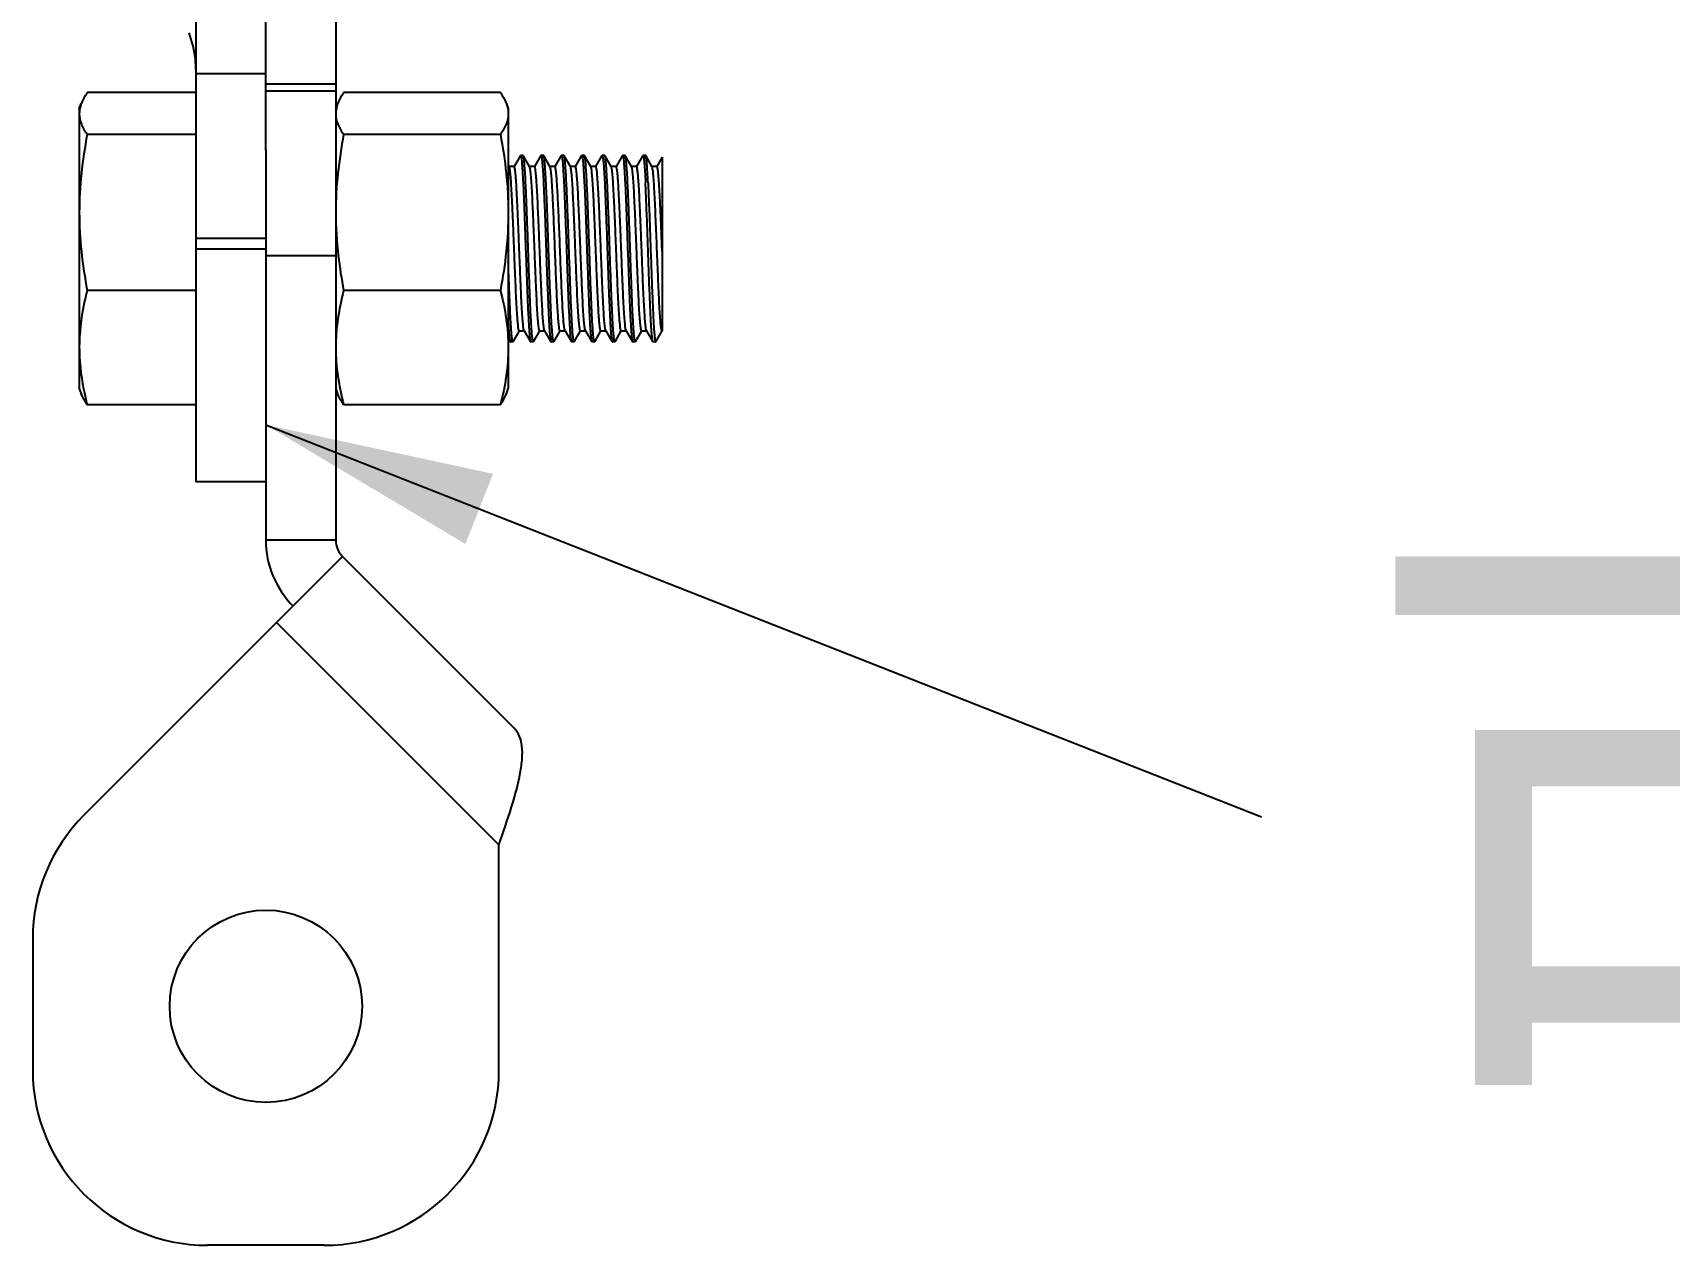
# Model space of a CAD drawing. Extents: x -191212 to 1245715665, y -234495 to 250873.
# Drawn here: x 184570 to 185044.7, y 129844.5 to 130196.2 of the extents above; entities that cross this region are included whole.
import ezdxf

# ---------------------------------------------------------------- set-up
doc = ezdxf.new("R2010")
doc.units = 0
doc.header["$LTSCALE"] = 500
doc.layers.get('0').update_dxf_attribs({"linetype": 'CONTINUOUS'})
doc.layers.add('PUB_TEXT', color=7, linetype='CONTINUOUS')
doc.styles.add('-宋体', font='', dxfattribs={"width": 0.8})
doc.styles.get("Standard").update_dxf_attribs({"font": 'tssdeng.shx', "width": 0.7, "bigfont": 'hztxt.shx'})
doc.styles.get('-宋体').set_extended_font_data('NSimSun')
doc.dimstyles.get("Standard").update_dxf_attribs({"dimscale": 100, "dimtxt": 3.5, "dimasz": 1, "dimexe": 2.5, "dimexo": 3, "dimgap": 1.5, "dimtad": 1, "dimdec": 0, "dimzin": 0, "dimdsep": 46, "dimtxsty": 'Standard', "dimblk": 'ARCHTICK', "dimcen": 0.09, "dimadec": 0, "dimazin": 0, "dimtfac": 1, "dimtdec": 0, "dimtix": 1, "dimtmove": 2, "dimatfit": 3, "dimfxl": 1, "dimtolj": 1, "dimtzin": 0, "dimarcsym": 0})

# ---------------------------------------------------------------- blocks, each defined once
blk = doc.blocks.new('_ArchTick')
at = {"color": 0, "linetype": 'ByBlock', "const_width": 0.4}
blk.add_lwpolyline([(-0.5, -0.5), (0.5, 0.5)], dxfattribs=at)
blk = doc.blocks.new('deeeeee')
at = {"linetype": 'Continuous'}
for p, q in [((-465569.01, -354420.02), (-465569.01, -354685.59)), ((-465538.52, -354540.94), (-465538.52, -354420.02)), ((-465508.03, -354482.31), (-465508.03, -354711)), ((-465569.01, -354507.64), (-465538.52, -354507.64)), ((-465569.01, -354515.93), (-465616.4, -354515.93)), ((-465538.52, -354512.08), (-465508.03, -354512.08)), ((-465508.03, -354515.22), (-465538.52, -354515.22)), ((-465436.25, -354515.93), (-465504.6, -354515.93)), ((-465619.83, -354522.96), (-465619.02, -354520.72)), ((-465619.83, -354522.96), (-465619.83, -354644.93)), ((-465508.03, -354522.96), (-465507.21, -354520.72)), ((-465433.63, -354520.72), (-465432.82, -354522.96)), ((-465432.82, -354522.96), (-465432.82, -354644.93)), ((-465569.01, -354534.15), (-465616.4, -354534.15)), ((-465436.25, -354534.15), (-465504.6, -354534.15)), ((-465538.52, -354540.94), (-465538.52, -354711)), ((-465427.55, -354543.36), (-465430.29, -354548.1)), ((-465427.55, -354543.36), (-465427.47, -354543.29)), ((-465426.36, -354543.29), (-465427.47, -354543.29)), ((-465426.27, -354543.36), (-465426.36, -354543.29)), ((-465423.53, -354548.12), (-465426.27, -354543.36)), ((-465418.66, -354543.36), (-465421.4, -354548.1)), ((-465418.66, -354543.36), (-465418.57, -354543.29)), ((-465417.46, -354543.29), (-465418.57, -354543.29)), ((-465417.38, -354543.36), (-465417.46, -354543.29)), ((-465414.64, -354548.12), (-465417.38, -354543.36)), ((-465409.76, -354543.36), (-465412.5, -354548.1)), ((-465409.76, -354543.36), (-465409.68, -354543.29)), ((-465408.57, -354543.29), (-465409.68, -354543.29)), ((-465408.48, -354543.36), (-465408.57, -354543.29)), ((-465405.75, -354548.12), (-465408.48, -354543.36)), ((-465400.87, -354543.36), (-465403.61, -354548.1)), ((-465400.87, -354543.36), (-465400.78, -354543.29)), ((-465399.68, -354543.29), (-465400.78, -354543.29)), ((-465399.59, -354543.36), (-465399.68, -354543.29)), ((-465396.85, -354548.12), (-465399.59, -354543.36)), ((-465391.98, -354543.36), (-465394.72, -354548.1)), ((-465391.98, -354543.36), (-465391.89, -354543.29)), ((-465390.78, -354543.29), (-465391.89, -354543.29)), ((-465390.7, -354543.36), (-465390.78, -354543.29)), ((-465387.96, -354548.12), (-465390.7, -354543.36)), ((-465383.08, -354543.36), (-465385.82, -354548.1)), ((-465383.08, -354543.36), (-465383, -354543.29)), ((-465381.89, -354543.29), (-465383, -354543.29)), ((-465381.8, -354543.36), (-465381.89, -354543.29)), ((-465379.07, -354548.12), (-465381.8, -354543.36)), ((-465374.19, -354543.36), (-465376.93, -354548.1)), ((-465374.19, -354543.36), (-465374.1, -354543.29)), ((-465373, -354543.29), (-465374.1, -354543.29)), ((-465372.91, -354543.36), (-465373, -354543.29)), ((-465370.17, -354548.12), (-465372.91, -354543.36)), ((-465365.73, -354544.12), (-465368.03, -354548.1)), ((-465365.73, -354544.12), (-465365.73, -354619.79)), ((-465432.38, -354548.2), (-465432.82, -354547.44)), ((-465430.25, -354548.12), (-465432.43, -354548.12)), ((-465421.36, -354548.12), (-465423.53, -354548.12)), ((-465423.49, -354548.2), (-465423.53, -354548.12)), ((-465412.47, -354548.12), (-465414.64, -354548.12)), ((-465414.59, -354548.2), (-465414.64, -354548.12)), ((-465403.57, -354548.12), (-465405.75, -354548.12)), ((-465405.7, -354548.2), (-465405.75, -354548.12)), ((-465394.68, -354548.12), (-465396.85, -354548.12)), ((-465396.81, -354548.2), (-465396.85, -354548.12)), ((-465385.79, -354548.12), (-465387.96, -354548.12)), ((-465387.91, -354548.2), (-465387.96, -354548.12)), ((-465376.89, -354548.12), (-465379.07, -354548.12)), ((-465379.02, -354548.2), (-465379.07, -354548.12)), ((-465368, -354548.12), (-465370.17, -354548.12)), ((-465370.12, -354548.2), (-465370.17, -354548.12)), ((-465538.52, -354579.51), (-465569.01, -354579.51)), ((-465569.01, -354583.95), (-465538.52, -354583.95)), ((-465508.03, -354587.09), (-465538.52, -354587.09)), ((-465569.01, -354602.17), (-465616.4, -354602.17)), ((-465436.25, -354602.17), (-465504.6, -354602.17)), ((-465432.82, -354623.11), (-465432, -354624.53)), ((-465432, -354624.53), (-465431.91, -354624.6)), ((-465430.8, -354624.6), (-465431.91, -354624.6)), ((-465430.72, -354624.53), (-465430.8, -354624.6)), ((-465430.72, -354624.53), (-465427.99, -354619.8)), ((-465428.03, -354619.77), (-465425.85, -354619.77)), ((-465425.9, -354619.69), (-465425.85, -354619.77)), ((-465425.85, -354619.77), (-465423.1, -354624.53)), ((-465423.1, -354624.53), (-465423.02, -354624.6)), ((-465421.91, -354624.6), (-465423.02, -354624.6)), ((-465421.82, -354624.53), (-465421.91, -354624.6)), ((-465421.82, -354624.53), (-465419.1, -354619.8)), ((-465419.14, -354619.77), (-465416.96, -354619.77)), ((-465417.01, -354619.69), (-465416.96, -354619.77)), ((-465416.96, -354619.77), (-465414.21, -354624.53)), ((-465414.21, -354624.53), (-465414.13, -354624.6)), ((-465413.02, -354624.6), (-465414.13, -354624.6)), ((-465412.93, -354624.53), (-465413.02, -354624.6)), ((-465412.93, -354624.53), (-465410.21, -354619.8)), ((-465410.24, -354619.77), (-465408.07, -354619.77)), ((-465408.12, -354619.69), (-465408.07, -354619.77)), ((-465408.07, -354619.77), (-465405.32, -354624.53)), ((-465405.32, -354624.53), (-465405.23, -354624.6)), ((-465404.12, -354624.6), (-465405.23, -354624.6)), ((-465404.04, -354624.53), (-465404.12, -354624.6)), ((-465404.04, -354624.53), (-465401.31, -354619.8)), ((-465401.35, -354619.77), (-465399.17, -354619.77)), ((-465399.22, -354619.69), (-465399.17, -354619.77)), ((-465399.17, -354619.77), (-465396.42, -354624.53)), ((-465396.42, -354624.53), (-465396.34, -354624.6)), ((-465395.23, -354624.6), (-465396.34, -354624.6)), ((-465395.14, -354624.53), (-465395.23, -354624.6)), ((-465395.14, -354624.53), (-465392.42, -354619.8)), ((-465392.46, -354619.77), (-465390.28, -354619.77)), ((-465390.33, -354619.69), (-465390.28, -354619.77)), ((-465390.28, -354619.77), (-465387.53, -354624.53)), ((-465387.53, -354624.53), (-465387.44, -354624.6)), ((-465386.34, -354624.6), (-465387.44, -354624.6)), ((-465386.25, -354624.53), (-465386.34, -354624.6)), ((-465386.25, -354624.53), (-465383.53, -354619.8)), ((-465383.56, -354619.77), (-465381.39, -354619.77)), ((-465381.44, -354619.69), (-465381.39, -354619.77)), ((-465381.39, -354619.77), (-465378.64, -354624.53)), ((-465378.64, -354624.53), (-465378.55, -354624.6)), ((-465377.44, -354624.6), (-465378.55, -354624.6)), ((-465377.36, -354624.53), (-465377.44, -354624.6)), ((-465377.36, -354624.53), (-465374.63, -354619.8)), ((-465374.67, -354619.77), (-465372.49, -354619.77)), ((-465372.54, -354619.69), (-465372.61, -354619.54)), ((-465372.54, -354619.69), (-465372.49, -354619.77)), ((-465372.49, -354619.77), (-465369.74, -354624.53)), ((-465369.66, -354624.6), (-465369.74, -354624.53)), ((-465368.55, -354624.6), (-465369.66, -354624.6)), ((-465368.55, -354624.6), (-465368.46, -354624.53)), ((-465368.46, -354624.53), (-465365.73, -354619.79)), ((-465365.77, -354619.77), (-465365.73, -354619.77)), ((-465619.83, -354644.93), (-465619.02, -354647.17)), ((-465508.03, -354644.93), (-465507.21, -354647.17)), ((-465433.63, -354647.17), (-465432.82, -354644.93)), ((-465569.01, -354651.97), (-465616.4, -354651.97)), ((-465436.25, -354651.97), (-465504.6, -354651.97)), ((-465538.52, -354685.59), (-465569.01, -354685.59)), ((-465508.03, -354711), (-465538.52, -354711)), ((-465505.05, -354718.18), (-465617.83, -354830.96)), ((-465430.19, -354793.04), (-465505.05, -354718.18)), ((-465436.87, -354843.86), (-465533.8, -354746.93)), ((-465436.87, -354942.22), (-465436.87, -354843.86)), ((-465640.15, -354884.86), (-465640.15, -354942.22)), ((-465513.1, -355018.45), (-465563.92, -355018.45))]:
    blk.add_line(p, q, dxfattribs=at)
blk.add_circle((-465538.51, -354914.27), 41.93, dxfattribs=at)
for centre, radius, start, end in [((-465497.87, -354711), 40.66, 180, 225), ((-465497.87, -354711), 10.16, 180, 225), ((-465563.92, -354884.86), 76.23, 135, 180), ((-465563.92, -354942.22), 76.23, 180, 270), ((-465513.1, -354942.22), 76.23, 270, 0)]:
    blk.add_arc(centre, radius, start, end, dxfattribs=at)
for points, knots in [([(-465569.01, -354505.91), (-465569.01, -354504.52), (-465569.27, -354499.04), (-465570.55, -354493.62), (-465571.99, -354489.79)], [0, 0, 0, 0, 0.253333, 1, 1, 1, 1]), ([(-465616.4, -354515.93), (-465616.68, -354516.32), (-465617.71, -354517.86), (-465618.58, -354519.52), (-465619.05, -354520.8)], [0, 0, 0, 0, 0.262452, 1, 1, 1, 1]), ([(-465504.6, -354515.93), (-465504.87, -354516.32), (-465505.9, -354517.86), (-465506.77, -354519.52), (-465507.24, -354520.8)], [0, 0, 0, 0, 0.262452, 1, 1, 1, 1]), ([(-465436.25, -354515.93), (-465435.97, -354516.32), (-465434.94, -354517.86), (-465434.07, -354519.52), (-465433.6, -354520.8)], [0, 0, 0, 0, 0.262452, 1, 1, 1, 1]), ([(-465619.05, -354520.8), (-465619.17, -354521.15), (-465619.62, -354522.52), (-465619.83, -354523.97), (-465619.83, -354525.04)], [0, 0, 0, 0, 0.256979, 1, 1, 1, 1]), ([(-465507.24, -354520.8), (-465507.37, -354521.15), (-465507.81, -354522.52), (-465508.03, -354523.97), (-465508.03, -354525.04)], [0, 0, 0, 0, 0.256979, 1, 1, 1, 1]), ([(-465433.6, -354520.8), (-465433.48, -354521.15), (-465433.03, -354522.52), (-465432.82, -354523.97), (-465432.82, -354525.04)], [0, 0, 0, 0, 0.256979, 1, 1, 1, 1]), ([(-465619.83, -354525.04), (-465619.83, -354526.6), (-465619.1, -354529.89), (-465617.39, -354532.74), (-465616.4, -354534.15)], [0, 0, 0, 0, 0.473493, 1, 1, 1, 1]), ([(-465508.03, -354525.04), (-465508.03, -354526.6), (-465507.29, -354529.89), (-465505.59, -354532.74), (-465504.6, -354534.15)], [0, 0, 0, 0, 0.473493, 1, 1, 1, 1]), ([(-465432.82, -354525.04), (-465432.82, -354526.6), (-465433.55, -354529.89), (-465435.25, -354532.74), (-465436.25, -354534.15)], [0, 0, 0, 0, 0.473493, 1, 1, 1, 1]), ([(-465427.47, -354543.29), (-465427.39, -354543.29), (-465427.27, -354543.65), (-465427.16, -354544.16), (-465427.03, -354545.18), (-465426.89, -354546.5), (-465426.76, -354548.21), (-465426.56, -354551.14), (-465426.44, -354553.51), (-465426.35, -354555.2)], [0, 0, 0, 0, 0.020019, 0.07017, 0.151772, 0.264355, 0.406919, 0.578181, 1, 1, 1, 1]), ([(-465425.24, -354555.2), (-465425.32, -354553.63), (-465425.47, -354550.85), (-465425.69, -354547.62), (-465425.87, -354545.62), (-465425.99, -354544.58), (-465426.11, -354543.86), (-465426.2, -354543.48), (-465426.27, -354543.36)], [0, 0, 0, 0, 0.396583, 0.701222, 0.815876, 0.904197, 0.965566, 1, 1, 1, 1]), ([(-465418.57, -354543.29), (-465418.49, -354543.29), (-465418.38, -354543.65), (-465418.27, -354544.16), (-465418.13, -354545.18), (-465418, -354546.5), (-465417.86, -354548.21), (-465417.67, -354551.14), (-465417.54, -354553.51), (-465417.46, -354555.2)], [0, 0, 0, 0, 0.020001, 0.07014, 0.151733, 0.264317, 0.406882, 0.578148, 1, 1, 1, 1]), ([(-465417.08, -354544.78), (-465417.12, -354544.47), (-465417.2, -354544), (-465417.29, -354543.51), (-465417.38, -354543.36)], [0, 0, 0, 0, 0.649891, 1, 1, 1, 1]), ([(-465416.35, -354555.2), (-465416.46, -354553.08), (-465416.65, -354549.6), (-465416.9, -354546.13), (-465417.08, -354544.78)], [0, 0, 0, 0, 0.610019, 1, 1, 1, 1]), ([(-465409.68, -354543.29), (-465409.63, -354543.29), (-465409.54, -354543.45), (-465409.42, -354543.91), (-465409.34, -354544.41), (-465409.29, -354544.78)], [0, 0, 0, 0, 0.086019, 0.276039, 1, 1, 1, 1]), ([(-465409.29, -354544.78), (-465409.12, -354546.13), (-465408.87, -354549.6), (-465408.67, -354553.08), (-465408.57, -354555.2)], [0, 0, 0, 0, 0.389981, 1, 1, 1, 1]), ([(-465407.46, -354555.2), (-465407.54, -354553.63), (-465407.68, -354550.85), (-465407.9, -354547.62), (-465408.08, -354545.62), (-465408.2, -354544.58), (-465408.33, -354543.86), (-465408.42, -354543.48), (-465408.48, -354543.36)], [0, 0, 0, 0, 0.396585, 0.701214, 0.815871, 0.904193, 0.965566, 1, 1, 1, 1]), ([(-465400.78, -354543.29), (-465400.7, -354543.29), (-465400.59, -354543.65), (-465400.48, -354544.16), (-465400.35, -354545.18), (-465400.21, -354546.5), (-465400.08, -354548.21), (-465399.88, -354551.14), (-465399.76, -354553.51), (-465399.67, -354555.2)], [0, 0, 0, 0, 0.020002, 0.070138, 0.151731, 0.264311, 0.406878, 0.578148, 1, 1, 1, 1]), ([(-465398.56, -354555.2), (-465398.64, -354553.63), (-465398.79, -354550.85), (-465399, -354547.62), (-465399.19, -354545.62), (-465399.31, -354544.58), (-465399.43, -354543.86), (-465399.52, -354543.48), (-465399.59, -354543.36)], [0, 0, 0, 0, 0.396583, 0.701222, 0.815876, 0.904197, 0.965566, 1, 1, 1, 1]), ([(-465391.89, -354543.29), (-465391.81, -354543.29), (-465391.7, -354543.65), (-465391.59, -354544.16), (-465391.45, -354545.18), (-465391.32, -354546.5), (-465391.18, -354548.21), (-465390.99, -354551.14), (-465390.86, -354553.51), (-465390.78, -354555.2)], [0, 0, 0, 0, 0.02002, 0.070175, 0.151778, 0.264365, 0.406925, 0.578181, 1, 1, 1, 1]), ([(-465389.67, -354555.2), (-465389.75, -354553.63), (-465389.9, -354550.85), (-465390.11, -354547.62), (-465390.3, -354545.62), (-465390.42, -354544.58), (-465390.54, -354543.86), (-465390.63, -354543.48), (-465390.7, -354543.36)], [0, 0, 0, 0, 0.396587, 0.701221, 0.815874, 0.904193, 0.965565, 1, 1, 1, 1]), ([(-465383, -354543.29), (-465382.92, -354543.29), (-465382.81, -354543.65), (-465382.69, -354544.16), (-465382.56, -354545.18), (-465382.43, -354546.5), (-465382.29, -354548.21), (-465382.09, -354551.14), (-465381.97, -354553.51), (-465381.89, -354555.2)], [0, 0, 0, 0, 0.020044, 0.070216, 0.151831, 0.264419, 0.406978, 0.578227, 1, 1, 1, 1]), ([(-465380.78, -354555.2), (-465380.85, -354553.63), (-465381, -354550.85), (-465381.22, -354547.62), (-465381.4, -354545.62), (-465381.52, -354544.58), (-465381.65, -354543.86), (-465381.74, -354543.48), (-465381.8, -354543.36)], [0, 0, 0, 0, 0.396583, 0.701215, 0.815872, 0.904194, 0.965566, 1, 1, 1, 1]), ([(-465374.1, -354543.29), (-465374.02, -354543.29), (-465373.91, -354543.65), (-465373.8, -354544.16), (-465373.67, -354545.18), (-465373.53, -354546.5), (-465373.4, -354548.21), (-465373.2, -354551.14), (-465373.08, -354553.51), (-465372.99, -354555.2)], [0, 0, 0, 0, 0.01999, 0.070117, 0.151703, 0.264284, 0.406853, 0.578128, 1, 1, 1, 1]), ([(-465371.88, -354555.2), (-465371.96, -354553.63), (-465372.11, -354550.85), (-465372.32, -354547.62), (-465372.51, -354545.62), (-465372.63, -354544.58), (-465372.75, -354543.86), (-465372.84, -354543.48), (-465372.91, -354543.36)], [0, 0, 0, 0, 0.396583, 0.701222, 0.815876, 0.904197, 0.965566, 1, 1, 1, 1]), ([(-465428.03, -354619.77), (-465428.1, -354619.77), (-465428.22, -354619.48), (-465428.32, -354619.04), (-465428.46, -354618.19), (-465428.59, -354617.07), (-465428.72, -354615.63), (-465428.91, -354613.14), (-465429.14, -354609.4), (-465429.41, -354604.24), (-465429.67, -354598.33), (-465429.94, -354591.89), (-465430.21, -354585.16), (-465430.47, -354578.39), (-465430.74, -354571.82), (-465431, -354565.69), (-465431.27, -354560.24), (-465431.53, -354555.66), (-465431.79, -354552.12), (-465432, -354549.88), (-465432.21, -354548.71), (-465432.31, -354548.32), (-465432.38, -354548.2)], [0, 0, 0, 0, 0.002979, 0.01011, 0.021658, 0.037569, 0.057721, 0.081935, 0.141647, 0.214533, 0.297928, 0.388772, 0.483731, 0.57932, 0.672029, 0.758454, 0.835426, 0.900125, 0.95019, 0.983823, 0.99411, 1, 1, 1, 1]), ([(-465425.9, -354619.69), (-465425.97, -354619.57), (-465426.07, -354619.19), (-465426.28, -354618.02), (-465426.49, -354615.77), (-465426.75, -354612.24), (-465427.01, -354607.66), (-465427.28, -354602.2), (-465427.54, -354596.08), (-465427.81, -354589.51), (-465428.08, -354582.74), (-465428.34, -354576.01), (-465428.61, -354569.57), (-465428.88, -354563.66), (-465429.14, -354558.5), (-465429.37, -354554.75), (-465429.56, -354552.27), (-465429.69, -354550.83), (-465429.82, -354549.71), (-465429.96, -354548.86), (-465430.06, -354548.41), (-465430.18, -354548.12), (-465430.25, -354548.12)], [0, 0, 0, 0, 0.005873, 0.016149, 0.049758, 0.099805, 0.164491, 0.241456, 0.327881, 0.420594, 0.516191, 0.611162, 0.702019, 0.785427, 0.858327, 0.918049, 0.942268, 0.962424, 0.978338, 0.989888, 0.997021, 1, 1, 1, 1]), ([(-465419.14, -354619.77), (-465419.21, -354619.77), (-465419.33, -354619.48), (-465419.43, -354619.04), (-465419.57, -354618.19), (-465419.69, -354617.07), (-465419.83, -354615.63), (-465420.02, -354613.14), (-465420.25, -354609.4), (-465420.51, -354604.24), (-465420.78, -354598.33), (-465421.04, -354591.89), (-465421.31, -354585.16), (-465421.58, -354578.39), (-465421.85, -354571.82), (-465422.11, -354565.69), (-465422.38, -354560.24), (-465422.63, -354555.66), (-465422.9, -354552.12), (-465423.11, -354549.88), (-465423.32, -354548.71), (-465423.42, -354548.32), (-465423.49, -354548.2)], [0, 0, 0, 0, 0.002978, 0.01011, 0.021657, 0.037569, 0.05772, 0.081935, 0.141646, 0.214533, 0.297927, 0.388772, 0.483732, 0.579321, 0.67203, 0.758455, 0.835427, 0.900125, 0.95019, 0.983823, 0.994113, 1, 1, 1, 1]), ([(-465417.01, -354619.69), (-465417.08, -354619.57), (-465417.17, -354619.19), (-465417.38, -354618.02), (-465417.6, -354615.77), (-465417.86, -354612.24), (-465418.12, -354607.66), (-465418.38, -354602.2), (-465418.65, -354596.08), (-465418.92, -354589.51), (-465419.18, -354582.74), (-465419.45, -354576.01), (-465419.72, -354569.57), (-465419.98, -354563.66), (-465420.25, -354558.5), (-465420.48, -354554.75), (-465420.67, -354552.27), (-465420.8, -354550.83), (-465420.93, -354549.71), (-465421.06, -354548.86), (-465421.17, -354548.41), (-465421.29, -354548.12), (-465421.36, -354548.12)], [0, 0, 0, 0, 0.005876, 0.016149, 0.049759, 0.099805, 0.164492, 0.241457, 0.327882, 0.420595, 0.516192, 0.611162, 0.702019, 0.785427, 0.858326, 0.918048, 0.942268, 0.962423, 0.978338, 0.989888, 0.997021, 1, 1, 1, 1]), ([(-465414.3, -354549.43), (-465414.34, -354549.17), (-465414.42, -354548.75), (-465414.52, -354548.33), (-465414.59, -354548.2)], [0, 0, 0, 0, 0.639122, 1, 1, 1, 1]), ([(-465410.24, -354619.77), (-465410.31, -354619.77), (-465410.42, -354619.52), (-465410.52, -354619.13), (-465410.65, -354618.39), (-465410.82, -354616.91), (-465411.04, -354614.38), (-465411.28, -354610.66), (-465411.53, -354606.07), (-465411.78, -354600.77), (-465412.03, -354594.93), (-465412.36, -354586.63), (-465412.76, -354576.36), (-465413.22, -354565.09), (-465413.71, -354556.23), (-465414.03, -354551.28), (-465414.3, -354549.43)], [0, 0, 0, 0, 0.002721, 0.00909, 0.019375, 0.033552, 0.073167, 0.126736, 0.192564, 0.268551, 0.352267, 0.441032, 0.622264, 0.78921, 0.920663, 1, 1, 1, 1]), ([(-465412.08, -354549.43), (-465412.13, -354549.1), (-465412.21, -354548.67), (-465412.33, -354548.25), (-465412.42, -354548.12), (-465412.47, -354548.12)], [0, 0, 0, 0, 0.718602, 0.909136, 1, 1, 1, 1]), ([(-465408.12, -354619.69), (-465408.28, -354619.4), (-465408.4, -354618.35), (-465408.67, -354616.36), (-465408.88, -354613.34), (-465409.13, -354609.44), (-465409.37, -354604.75), (-465409.71, -354597.38), (-465410.11, -354587.44), (-465410.58, -354575.49), (-465411.03, -354564.57), (-465411.5, -354556), (-465411.82, -354551.22), (-465412.08, -354549.43)], [0, 0, 0, 0, 0.014257, 0.043391, 0.086675, 0.142827, 0.210147, 0.286587, 0.457295, 0.634268, 0.796057, 0.923071, 1, 1, 1, 1]), ([(-465401.35, -354619.77), (-465401.42, -354619.77), (-465401.54, -354619.48), (-465401.64, -354619.04), (-465401.78, -354618.19), (-465401.91, -354617.07), (-465402.04, -354615.63), (-465402.23, -354613.14), (-465402.46, -354609.4), (-465402.73, -354604.24), (-465402.99, -354598.33), (-465403.26, -354591.89), (-465403.52, -354585.16), (-465403.79, -354578.39), (-465404.06, -354571.82), (-465404.32, -354565.69), (-465404.59, -354560.24), (-465404.85, -354555.66), (-465405.11, -354552.12), (-465405.32, -354549.88), (-465405.53, -354548.71), (-465405.63, -354548.32), (-465405.7, -354548.2)], [0, 0, 0, 0, 0.002979, 0.01011, 0.021658, 0.037569, 0.057721, 0.081935, 0.141646, 0.214533, 0.297928, 0.388772, 0.483732, 0.579321, 0.672029, 0.758455, 0.835426, 0.900125, 0.95019, 0.983823, 0.994111, 1, 1, 1, 1]), ([(-465399.22, -354619.69), (-465399.29, -354619.57), (-465399.39, -354619.19), (-465399.6, -354618.02), (-465399.81, -354615.77), (-465400.07, -354612.24), (-465400.33, -354607.66), (-465400.6, -354602.2), (-465400.86, -354596.08), (-465401.13, -354589.51), (-465401.4, -354582.74), (-465401.66, -354576.01), (-465401.93, -354569.57), (-465402.2, -354563.66), (-465402.46, -354558.5), (-465402.69, -354554.75), (-465402.88, -354552.27), (-465403.01, -354550.83), (-465403.14, -354549.71), (-465403.28, -354548.86), (-465403.38, -354548.41), (-465403.5, -354548.12), (-465403.57, -354548.12)], [0, 0, 0, 0, 0.005874, 0.016149, 0.049759, 0.099805, 0.164491, 0.241457, 0.327881, 0.420594, 0.516191, 0.611162, 0.702019, 0.785427, 0.858326, 0.918049, 0.942267, 0.962424, 0.978338, 0.989888, 0.99702, 1, 1, 1, 1]), ([(-465392.46, -354619.77), (-465392.53, -354619.77), (-465392.65, -354619.48), (-465392.75, -354619.04), (-465392.89, -354618.19), (-465393.01, -354617.07), (-465393.15, -354615.63), (-465393.34, -354613.14), (-465393.57, -354609.4), (-465393.83, -354604.24), (-465394.1, -354598.33), (-465394.36, -354591.89), (-465394.63, -354585.16), (-465394.9, -354578.39), (-465395.16, -354571.82), (-465395.43, -354565.69), (-465395.7, -354560.24), (-465395.95, -354555.66), (-465396.22, -354552.12), (-465396.43, -354549.88), (-465396.64, -354548.71), (-465396.73, -354548.32), (-465396.81, -354548.2)], [0, 0, 0, 0, 0.002977, 0.010111, 0.021656, 0.037569, 0.05772, 0.081935, 0.141646, 0.214533, 0.297927, 0.388772, 0.483731, 0.579321, 0.67203, 0.758455, 0.835427, 0.900126, 0.95019, 0.983823, 0.994112, 1, 1, 1, 1]), ([(-465390.33, -354619.69), (-465390.4, -354619.57), (-465390.49, -354619.19), (-465390.7, -354618.02), (-465390.92, -354615.77), (-465391.18, -354612.24), (-465391.44, -354607.66), (-465391.7, -354602.2), (-465391.97, -354596.08), (-465392.24, -354589.51), (-465392.5, -354582.74), (-465392.77, -354576.01), (-465393.04, -354569.57), (-465393.3, -354563.66), (-465393.57, -354558.5), (-465393.8, -354554.75), (-465393.99, -354552.27), (-465394.12, -354550.83), (-465394.25, -354549.71), (-465394.38, -354548.86), (-465394.49, -354548.41), (-465394.61, -354548.12), (-465394.68, -354548.12)], [0, 0, 0, 0, 0.005876, 0.016149, 0.049758, 0.099805, 0.164491, 0.241457, 0.327882, 0.420595, 0.516192, 0.611162, 0.702019, 0.785427, 0.858326, 0.918048, 0.942269, 0.962423, 0.978339, 0.989887, 0.997021, 1, 1, 1, 1]), ([(-465383.56, -354619.77), (-465383.63, -354619.77), (-465383.75, -354619.48), (-465383.86, -354619.04), (-465383.99, -354618.19), (-465384.12, -354617.07), (-465384.25, -354615.63), (-465384.45, -354613.14), (-465384.68, -354609.4), (-465384.94, -354604.24), (-465385.2, -354598.33), (-465385.47, -354591.89), (-465385.74, -354585.16), (-465386, -354578.39), (-465386.27, -354571.82), (-465386.54, -354565.69), (-465386.8, -354560.24), (-465387.06, -354555.66), (-465387.32, -354552.12), (-465387.54, -354549.88), (-465387.75, -354548.71), (-465387.84, -354548.32), (-465387.91, -354548.2)], [0, 0, 0, 0, 0.002979, 0.010111, 0.021657, 0.037569, 0.05772, 0.081936, 0.141647, 0.214533, 0.297928, 0.388772, 0.483731, 0.57932, 0.672029, 0.758454, 0.835426, 0.900125, 0.95019, 0.983823, 0.99411, 1, 1, 1, 1]), ([(-465381.44, -354619.69), (-465381.51, -354619.57), (-465381.6, -354619.19), (-465381.81, -354618.02), (-465382.02, -354615.77), (-465382.29, -354612.24), (-465382.54, -354607.66), (-465382.81, -354602.2), (-465383.08, -354596.08), (-465383.34, -354589.51), (-465383.61, -354582.74), (-465383.88, -354576.01), (-465384.14, -354569.57), (-465384.41, -354563.66), (-465384.67, -354558.5), (-465384.9, -354554.75), (-465385.09, -354552.27), (-465385.23, -354550.83), (-465385.35, -354549.71), (-465385.49, -354548.86), (-465385.59, -354548.41), (-465385.71, -354548.12), (-465385.79, -354548.12)], [0, 0, 0, 0, 0.005873, 0.016149, 0.049758, 0.099805, 0.164491, 0.241456, 0.327881, 0.420594, 0.516191, 0.611162, 0.702019, 0.785427, 0.858327, 0.918049, 0.942269, 0.962424, 0.978339, 0.989888, 0.997022, 1, 1, 1, 1]), ([(-465374.67, -354619.77), (-465374.74, -354619.77), (-465374.86, -354619.48), (-465374.96, -354619.04), (-465375.1, -354618.19), (-465375.23, -354617.07), (-465375.36, -354615.63), (-465375.55, -354613.14), (-465375.78, -354609.4), (-465376.05, -354604.24), (-465376.31, -354598.33), (-465376.58, -354591.89), (-465376.84, -354585.16), (-465377.11, -354578.39), (-465377.38, -354571.82), (-465377.64, -354565.69), (-465377.91, -354560.24), (-465378.17, -354555.66), (-465378.43, -354552.12), (-465378.64, -354549.88), (-465378.85, -354548.71), (-465378.95, -354548.32), (-465379.02, -354548.2)], [0, 0, 0, 0, 0.002978, 0.01011, 0.021657, 0.037569, 0.05772, 0.081935, 0.141646, 0.214533, 0.297927, 0.388772, 0.483731, 0.579321, 0.67203, 0.758455, 0.835427, 0.900125, 0.95019, 0.983823, 0.994112, 1, 1, 1, 1]), ([(-465372.61, -354619.54), (-465372.76, -354619.09), (-465372.93, -354617.74), (-465373.19, -354615.15), (-465373.44, -354611.44), (-465373.7, -354606.76), (-465373.96, -354601.26), (-465374.22, -354595.14), (-465374.48, -354588.62), (-465374.75, -354581.94), (-465375.01, -354575.32), (-465375.27, -354569.02), (-465375.53, -354563.24), (-465375.79, -354558.21), (-465376.02, -354554.56), (-465376.21, -354552.15), (-465376.34, -354550.75), (-465376.47, -354549.66), (-465376.6, -354548.84), (-465376.7, -354548.4), (-465376.82, -354548.12), (-465376.89, -354548.12)], [0, 0, 0, 0, 0.019897, 0.056676, 0.109137, 0.175441, 0.253237, 0.339756, 0.431917, 0.526433, 0.619936, 0.709092, 0.790724, 0.861926, 0.920168, 0.943766, 0.963396, 0.978892, 0.990136, 0.997084, 1, 1, 1, 1]), ([(-465365.99, -354619.36), (-465366.12, -354618.84), (-465366.3, -354617.41), (-465366.55, -354614.74), (-465366.79, -354611.05), (-465367.15, -354604.46), (-465367.57, -354594.83), (-465368.05, -354582.51), (-465368.47, -354572.08), (-465368.82, -354564.25), (-465369.07, -354559.23), (-465369.32, -354555.03), (-465369.57, -354551.79), (-465369.77, -354549.74), (-465369.97, -354548.67), (-465370.06, -354548.32), (-465370.12, -354548.2)], [0, 0, 0, 0, 0.022388, 0.060418, 0.112907, 0.178138, 0.337854, 0.518579, 0.696535, 0.777057, 0.84831, 0.907938, 0.953977, 0.984939, 0.994467, 1, 1, 1, 1]), ([(-465365.73, -354585.01), (-465365.83, -354582.63), (-465366.01, -354577.95), (-465366.29, -354571.14), (-465366.56, -354564.85), (-465366.84, -354559.32), (-465367.08, -354555.29), (-465367.28, -354552.61), (-465367.42, -354551.05), (-465367.55, -354549.84), (-465367.69, -354548.92), (-465367.8, -354548.44), (-465367.92, -354548.12), (-465368, -354548.12)], [0, 0, 0, 0, 0.192962, 0.379367, 0.551818, 0.703439, 0.828214, 0.878947, 0.921217, 0.954624, 0.978873, 0.993832, 1, 1, 1, 1]), ([(-465426.35, -354555.2), (-465426.2, -354558.3), (-465425.92, -354565.04), (-465425.53, -354575.65), (-465425.14, -354586.93), (-465424.75, -354597.97), (-465424.41, -354606.61), (-465424.13, -354612.72), (-465423.94, -354616.47), (-465423.73, -354619.56), (-465423.56, -354621.93), (-465423.34, -354623.48), (-465423.24, -354624.3), (-465423.1, -354624.53)], [0, 0, 0, 0, 0.134266, 0.291405, 0.458589, 0.622157, 0.76875, 0.831861, 0.886406, 0.93127, 0.965547, 0.98857, 1, 1, 1, 1]), ([(-465421.91, -354624.6), (-465421.96, -354624.6), (-465422.06, -354624.42), (-465422.13, -354624.11), (-465422.24, -354623.54), (-465422.39, -354622.4), (-465422.57, -354620.44), (-465422.77, -354617.51), (-465422.97, -354613.86), (-465423.17, -354609.56), (-465423.38, -354604.7), (-465423.66, -354597.43), (-465424, -354587.82), (-465424.4, -354576.24), (-465424.8, -354565.33), (-465425.09, -354558.39), (-465425.24, -354555.2)], [0, 0, 0, 0, 0.002174, 0.007143, 0.015155, 0.026218, 0.057308, 0.0998, 0.152795, 0.215156, 0.285539, 0.362424, 0.528951, 0.700411, 0.862061, 1, 1, 1, 1]), ([(-465417.46, -354555.2), (-465417.31, -354558.3), (-465417.02, -354565.04), (-465416.64, -354575.65), (-465416.25, -354586.93), (-465415.86, -354597.97), (-465415.52, -354606.61), (-465415.24, -354612.72), (-465415.04, -354616.47), (-465414.84, -354619.56), (-465414.67, -354621.93), (-465414.45, -354623.48), (-465414.34, -354624.3), (-465414.21, -354624.53)], [0, 0, 0, 0, 0.134269, 0.291411, 0.458596, 0.622169, 0.768759, 0.831867, 0.886409, 0.931272, 0.965549, 0.988571, 1, 1, 1, 1]), ([(-465413.02, -354624.6), (-465413.07, -354624.6), (-465413.16, -354624.42), (-465413.24, -354624.11), (-465413.35, -354623.54), (-465413.49, -354622.4), (-465413.67, -354620.44), (-465413.87, -354617.51), (-465414.07, -354613.86), (-465414.28, -354609.56), (-465414.48, -354604.7), (-465414.77, -354597.43), (-465415.11, -354587.82), (-465415.51, -354576.24), (-465415.9, -354565.33), (-465416.19, -354558.39), (-465416.35, -354555.2)], [0, 0, 0, 0, 0.002174, 0.007143, 0.015155, 0.026219, 0.057308, 0.099801, 0.152799, 0.215164, 0.285548, 0.362433, 0.52896, 0.700423, 0.862066, 1, 1, 1, 1]), ([(-465408.57, -354555.2), (-465408.41, -354558.3), (-465408.13, -354565.04), (-465407.74, -354575.65), (-465407.35, -354586.93), (-465406.96, -354597.97), (-465406.63, -354606.61), (-465406.35, -354612.72), (-465406.15, -354616.47), (-465405.95, -354619.56), (-465405.77, -354621.93), (-465405.56, -354623.48), (-465405.45, -354624.3), (-465405.32, -354624.53)], [0, 0, 0, 0, 0.134265, 0.291401, 0.458586, 0.622159, 0.768752, 0.831864, 0.886409, 0.931273, 0.965549, 0.988571, 1, 1, 1, 1]), ([(-465404.12, -354624.6), (-465404.17, -354624.6), (-465404.27, -354624.42), (-465404.35, -354624.11), (-465404.45, -354623.54), (-465404.6, -354622.4), (-465404.78, -354620.43), (-465404.98, -354617.51), (-465405.18, -354613.85), (-465405.39, -354609.55), (-465405.59, -354604.7), (-465405.87, -354597.43), (-465406.21, -354587.82), (-465406.61, -354576.24), (-465407.01, -354565.33), (-465407.3, -354558.39), (-465407.46, -354555.2)], [0, 0, 0, 0, 0.00218, 0.007155, 0.015172, 0.026242, 0.05734, 0.099838, 0.152839, 0.215202, 0.285583, 0.362465, 0.528987, 0.700438, 0.862073, 1, 1, 1, 1]), ([(-465399.67, -354555.2), (-465399.52, -354558.3), (-465399.24, -354565.04), (-465398.85, -354575.65), (-465398.46, -354586.93), (-465398.07, -354597.97), (-465397.73, -354606.61), (-465397.45, -354612.72), (-465397.26, -354616.47), (-465397.05, -354619.56), (-465396.88, -354621.93), (-465396.66, -354623.48), (-465396.56, -354624.3), (-465396.42, -354624.53)], [0, 0, 0, 0, 0.134268, 0.29141, 0.458592, 0.622161, 0.768754, 0.831863, 0.886406, 0.93127, 0.965548, 0.98857, 1, 1, 1, 1]), ([(-465395.23, -354624.6), (-465395.28, -354624.6), (-465395.38, -354624.42), (-465395.45, -354624.11), (-465395.56, -354623.54), (-465395.71, -354622.4), (-465395.89, -354620.44), (-465396.08, -354617.51), (-465396.29, -354613.86), (-465396.49, -354609.56), (-465396.7, -354604.7), (-465396.98, -354597.43), (-465397.32, -354587.82), (-465397.72, -354576.24), (-465398.12, -354565.33), (-465398.41, -354558.39), (-465398.56, -354555.2)], [0, 0, 0, 0, 0.002173, 0.007141, 0.015151, 0.026214, 0.057302, 0.099793, 0.152788, 0.21515, 0.285533, 0.362419, 0.528947, 0.70041, 0.862061, 1, 1, 1, 1]), ([(-465390.78, -354555.2), (-465390.63, -354558.3), (-465390.34, -354565.04), (-465389.96, -354575.65), (-465389.57, -354586.93), (-465389.18, -354597.97), (-465388.84, -354606.61), (-465388.56, -354612.72), (-465388.36, -354616.47), (-465388.16, -354619.56), (-465387.98, -354621.93), (-465387.77, -354623.48), (-465387.66, -354624.3), (-465387.53, -354624.53)], [0, 0, 0, 0, 0.134269, 0.291408, 0.458594, 0.622169, 0.768759, 0.831867, 0.88641, 0.931273, 0.96555, 0.988571, 1, 1, 1, 1]), ([(-465386.34, -354624.6), (-465386.39, -354624.6), (-465386.48, -354624.42), (-465386.56, -354624.11), (-465386.67, -354623.54), (-465386.81, -354622.4), (-465386.99, -354620.43), (-465387.19, -354617.51), (-465387.39, -354613.86), (-465387.6, -354609.55), (-465387.8, -354604.7), (-465388.09, -354597.43), (-465388.43, -354587.82), (-465388.83, -354576.24), (-465389.22, -354565.33), (-465389.51, -354558.39), (-465389.67, -354555.2)], [0, 0, 0, 0, 0.002177, 0.007149, 0.015164, 0.026231, 0.057324, 0.099819, 0.152819, 0.215184, 0.285568, 0.362452, 0.528978, 0.700435, 0.86207, 1, 1, 1, 1]), ([(-465381.89, -354555.2), (-465381.73, -354558.3), (-465381.45, -354565.04), (-465381.06, -354575.65), (-465380.67, -354586.93), (-465380.28, -354597.97), (-465379.95, -354606.61), (-465379.67, -354612.72), (-465379.47, -354616.47), (-465379.27, -354619.56), (-465379.09, -354621.93), (-465378.87, -354623.48), (-465378.77, -354624.3), (-465378.64, -354624.53)], [0, 0, 0, 0, 0.134264, 0.291401, 0.458586, 0.622157, 0.76875, 0.831862, 0.886407, 0.931271, 0.965549, 0.988571, 1, 1, 1, 1]), ([(-465377.44, -354624.6), (-465377.49, -354624.6), (-465377.59, -354624.42), (-465377.67, -354624.11), (-465377.77, -354623.54), (-465377.92, -354622.4), (-465378.1, -354620.43), (-465378.3, -354617.51), (-465378.5, -354613.85), (-465378.71, -354609.55), (-465378.91, -354604.7), (-465379.19, -354597.43), (-465379.53, -354587.82), (-465379.93, -354576.24), (-465380.33, -354565.33), (-465380.62, -354558.39), (-465380.78, -354555.2)], [0, 0, 0, 0, 0.002178, 0.007152, 0.015168, 0.026236, 0.057331, 0.099828, 0.152827, 0.215189, 0.28557, 0.362453, 0.528977, 0.70043, 0.862069, 1, 1, 1, 1]), ([(-465369.74, -354624.53), (-465369.88, -354624.3), (-465369.98, -354623.48), (-465370.2, -354621.93), (-465370.37, -354619.56), (-465370.58, -354616.47), (-465370.77, -354612.72), (-465371.05, -354606.61), (-465371.39, -354597.97), (-465371.78, -354586.93), (-465372.17, -354575.65), (-465372.56, -354565.04), (-465372.84, -354558.3), (-465372.99, -354555.2)], [0, 0, 0, 0, 0.011429, 0.034451, 0.068729, 0.113593, 0.168136, 0.231245, 0.377839, 0.541409, 0.708594, 0.865732, 1, 1, 1, 1]), ([(-465371.88, -354555.2), (-465371.73, -354558.39), (-465371.44, -354565.33), (-465371.04, -354576.24), (-465370.64, -354587.82), (-465370.3, -354597.43), (-465370.02, -354604.7), (-465369.81, -354609.55), (-465369.61, -354613.85), (-465369.4, -354617.51), (-465369.21, -354620.43), (-465369.03, -354622.4), (-465368.88, -354623.54), (-465368.77, -354624.11), (-465368.7, -354624.42), (-465368.6, -354624.6), (-465368.55, -354624.6)], [0, 0, 0, 0, 0.137926, 0.299558, 0.471009, 0.637528, 0.714411, 0.784795, 0.847159, 0.900159, 0.942659, 0.973758, 0.984827, 0.992845, 0.99782, 1, 1, 1, 1]), ([(-465430.8, -354624.6), (-465430.87, -354624.6), (-465430.98, -354624.31), (-465431.08, -354623.88), (-465431.2, -354623.06), (-465431.32, -354621.97), (-465431.44, -354620.56), (-465431.62, -354618.13), (-465431.83, -354614.43), (-465432.08, -354609.31), (-465432.32, -354603.39), (-465432.57, -354596.86), (-465432.73, -354592.32), (-465432.82, -354589.98)], [0, 0, 0, 0, 0.005867, 0.020155, 0.043346, 0.075372, 0.116008, 0.16496, 0.286225, 0.435391, 0.607776, 0.797971, 1, 1, 1, 1]), ([(-465616.4, -354602.17), (-465616.93, -354604.22), (-465618.84, -354612.39), (-465619.83, -354620.79), (-465619.83, -354627.07)], [0, 0, 0, 0, 0.252048, 1, 1, 1, 1]), ([(-465504.6, -354602.17), (-465505.65, -354606.25), (-465507.38, -354614.49), (-465508.03, -354622.89), (-465508.03, -354627.07)], [0, 0, 0, 0, 0.502209, 1, 1, 1, 1]), ([(-465436.25, -354602.17), (-465435.2, -354606.25), (-465433.46, -354614.49), (-465432.82, -354622.89), (-465432.82, -354627.07)], [0, 0, 0, 0, 0.502209, 1, 1, 1, 1]), ([(-465432.82, -354616.6), (-465432.75, -354617.65), (-465432.63, -354619.5), (-465432.46, -354621.9), (-465432.24, -354623.47), (-465432.13, -354624.3), (-465432, -354624.53)], [0, 0, 0, 0, 0.395055, 0.696899, 0.899558, 1, 1, 1, 1]), ([(-465365.77, -354619.77), (-465365.82, -354619.77), (-465365.93, -354619.6), (-465365.96, -354619.47), (-465365.99, -354619.36)], [0, 0, 0, 0, 0.312765, 1, 1, 1, 1]), ([(-465619.83, -354627.07), (-465619.83, -354629.16), (-465619.52, -354637.55), (-465617.97, -354645.86), (-465616.4, -354651.97)], [0, 0, 0, 0, 0.248826, 1, 1, 1, 1]), ([(-465508.03, -354627.07), (-465508.03, -354631.25), (-465507.38, -354639.65), (-465505.65, -354647.88), (-465504.6, -354651.97)], [0, 0, 0, 0, 0.497791, 1, 1, 1, 1]), ([(-465432.82, -354627.07), (-465432.82, -354631.25), (-465433.46, -354639.65), (-465435.2, -354647.88), (-465436.25, -354651.97)], [0, 0, 0, 0, 0.497791, 1, 1, 1, 1]), ([(-465616.4, -354651.97), (-465616.68, -354651.57), (-465617.71, -354650.03), (-465618.58, -354648.38), (-465619.05, -354647.09)], [0, 0, 0, 0, 0.262452, 1, 1, 1, 1]), ([(-465504.6, -354651.97), (-465504.87, -354651.57), (-465505.9, -354650.03), (-465506.77, -354648.38), (-465507.24, -354647.09)], [0, 0, 0, 0, 0.262452, 1, 1, 1, 1]), ([(-465436.25, -354651.97), (-465435.97, -354651.57), (-465434.94, -354650.03), (-465434.07, -354648.38), (-465433.6, -354647.09)], [0, 0, 0, 0, 0.262452, 1, 1, 1, 1]), ([(-465436.87, -354843.86), (-465434.99, -354838.37), (-465431.45, -354828.05), (-465427.91, -354815.48), (-465426.66, -354806.48), (-465426.6, -354799.79), (-465428.22, -354795.02), (-465430.19, -354793.04)], [0, 0, 0, 0, 0.328857, 0.618406, 0.739037, 0.8414, 1, 1, 1, 1])]:
    blk.add_open_spline(points, degree=3, knots=knots, dxfattribs=at)
for points in [[(-465616.4, -354534.15), (-465618.51, -354545.35), (-465619.83, -354556.77), (-465619.83, -354568.16)], [(-465504.6, -354534.15), (-465506.7, -354545.35), (-465508.03, -354556.77), (-465508.03, -354568.16)], [(-465436.25, -354534.15), (-465434.14, -354545.35), (-465432.82, -354556.77), (-465432.82, -354568.16)], [(-465619.83, -354568.16), (-465619.83, -354579.56), (-465618.51, -354590.97), (-465616.4, -354602.17)], [(-465508.03, -354568.16), (-465508.03, -354574.44), (-465507.64, -354580.73), (-465506.92, -354586.97)], [(-465432.82, -354568.16), (-465432.82, -354579.56), (-465434.14, -354590.97), (-465436.25, -354602.17)], [(-465506.92, -354586.97), (-465506.34, -354592.06), (-465505.54, -354597.13), (-465504.6, -354602.17)]]:
    blk.add_open_spline(points, degree=3, dxfattribs=at)
at = {"layer": 'PUB_TEXT', "style": '-宋体'}
blk.add_text('可调式铰链A', height=250, dxfattribs=at).set_placement((-465065.22, -354980.36))
blk.add_leader([(-465538.52, -354660.76), (-465104.4, -354831.66)], dimstyle='Standard', override={"dimgap": 20, "dimtad": 0})

msp = doc.modelspace()

# ---------------------------------------------------------------- block references
at = {"layer": 'PUB_TEXT', "xscale": 0.6652800000000001, "yscale": 0.6652800000000001, "zscale": 0.6652800000000001}
msp.add_blockref('deeeeee', (494351.1, 366031.13), dxfattribs=at)

doc.saveas('drawing.dxf')
